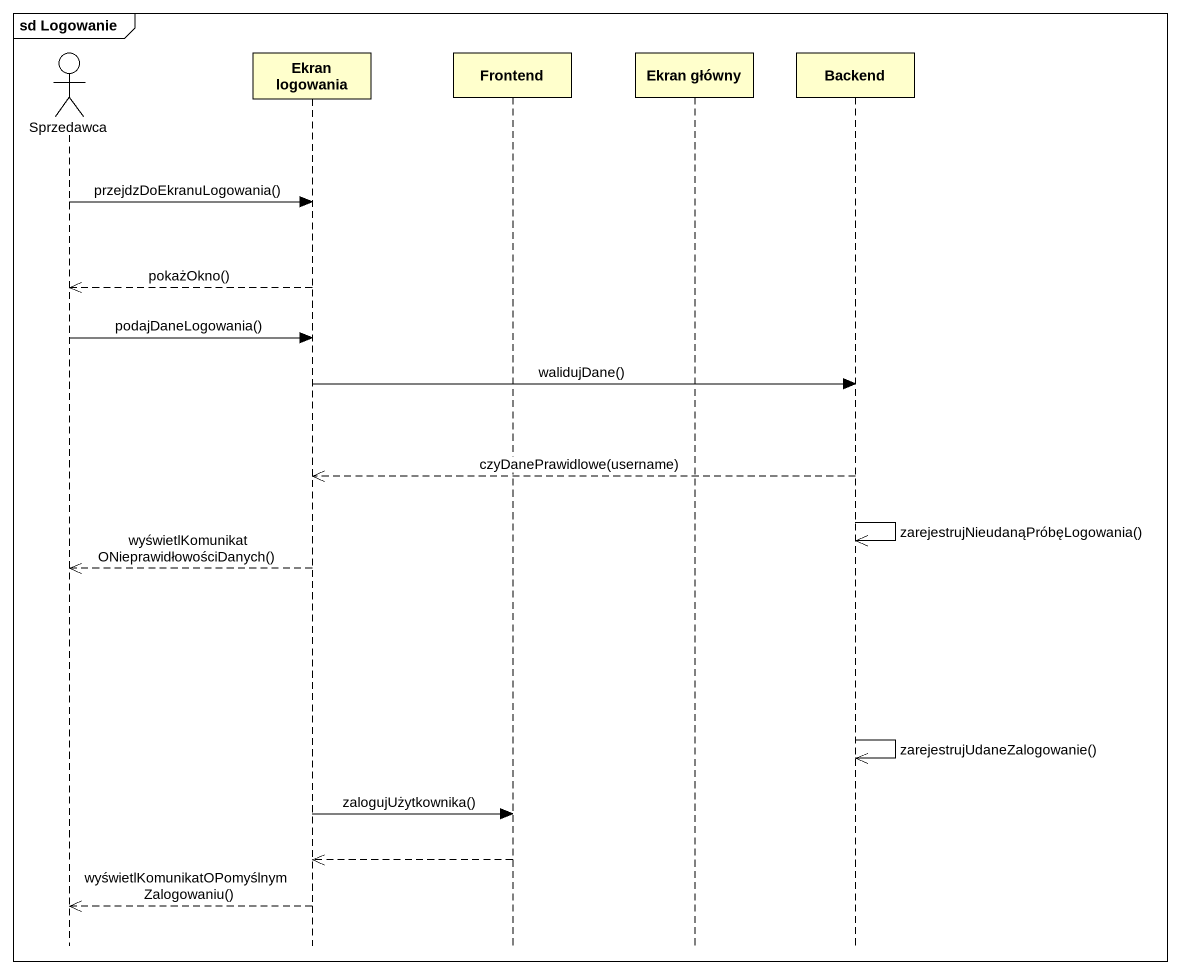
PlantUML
@startuml
mainframe sd Logowanie
hide footbox
actor Sprzedawca
participant "Ekran logowania" as Ekran_logowania
participant Frontend
participant "Ekran główny" as Ekran_główny
participant Backend

Sprzedawca -> Ekran_logowania : przejdzDoEkranuLogowania()
Ekran_logowania -->> Sprzedawca : pokażOkno()
Sprzedawca -> Ekran_logowania : podajDaneLogowania()
Ekran_logowania -> Backend : walidujDane()
Backend -->> Ekran_logowania : czyDanePrawidlowe(username)
Backend ->> Backend : zarejestrujNieudanąPróbęLogowania()
Ekran_logowania -->> Sprzedawca : wyświetlKomunikatONieprawidłowościDanych()
Backend ->> Backend : zarejestrujUdaneZalogowanie()
Ekran_logowania -> Frontend : zalogujUżytkownika()
Frontend -->> Ekran_logowania
Ekran_logowania -->> Sprzedawca : wyświetlKomunikatOPomyślnymZalogowaniu()
@enduml
